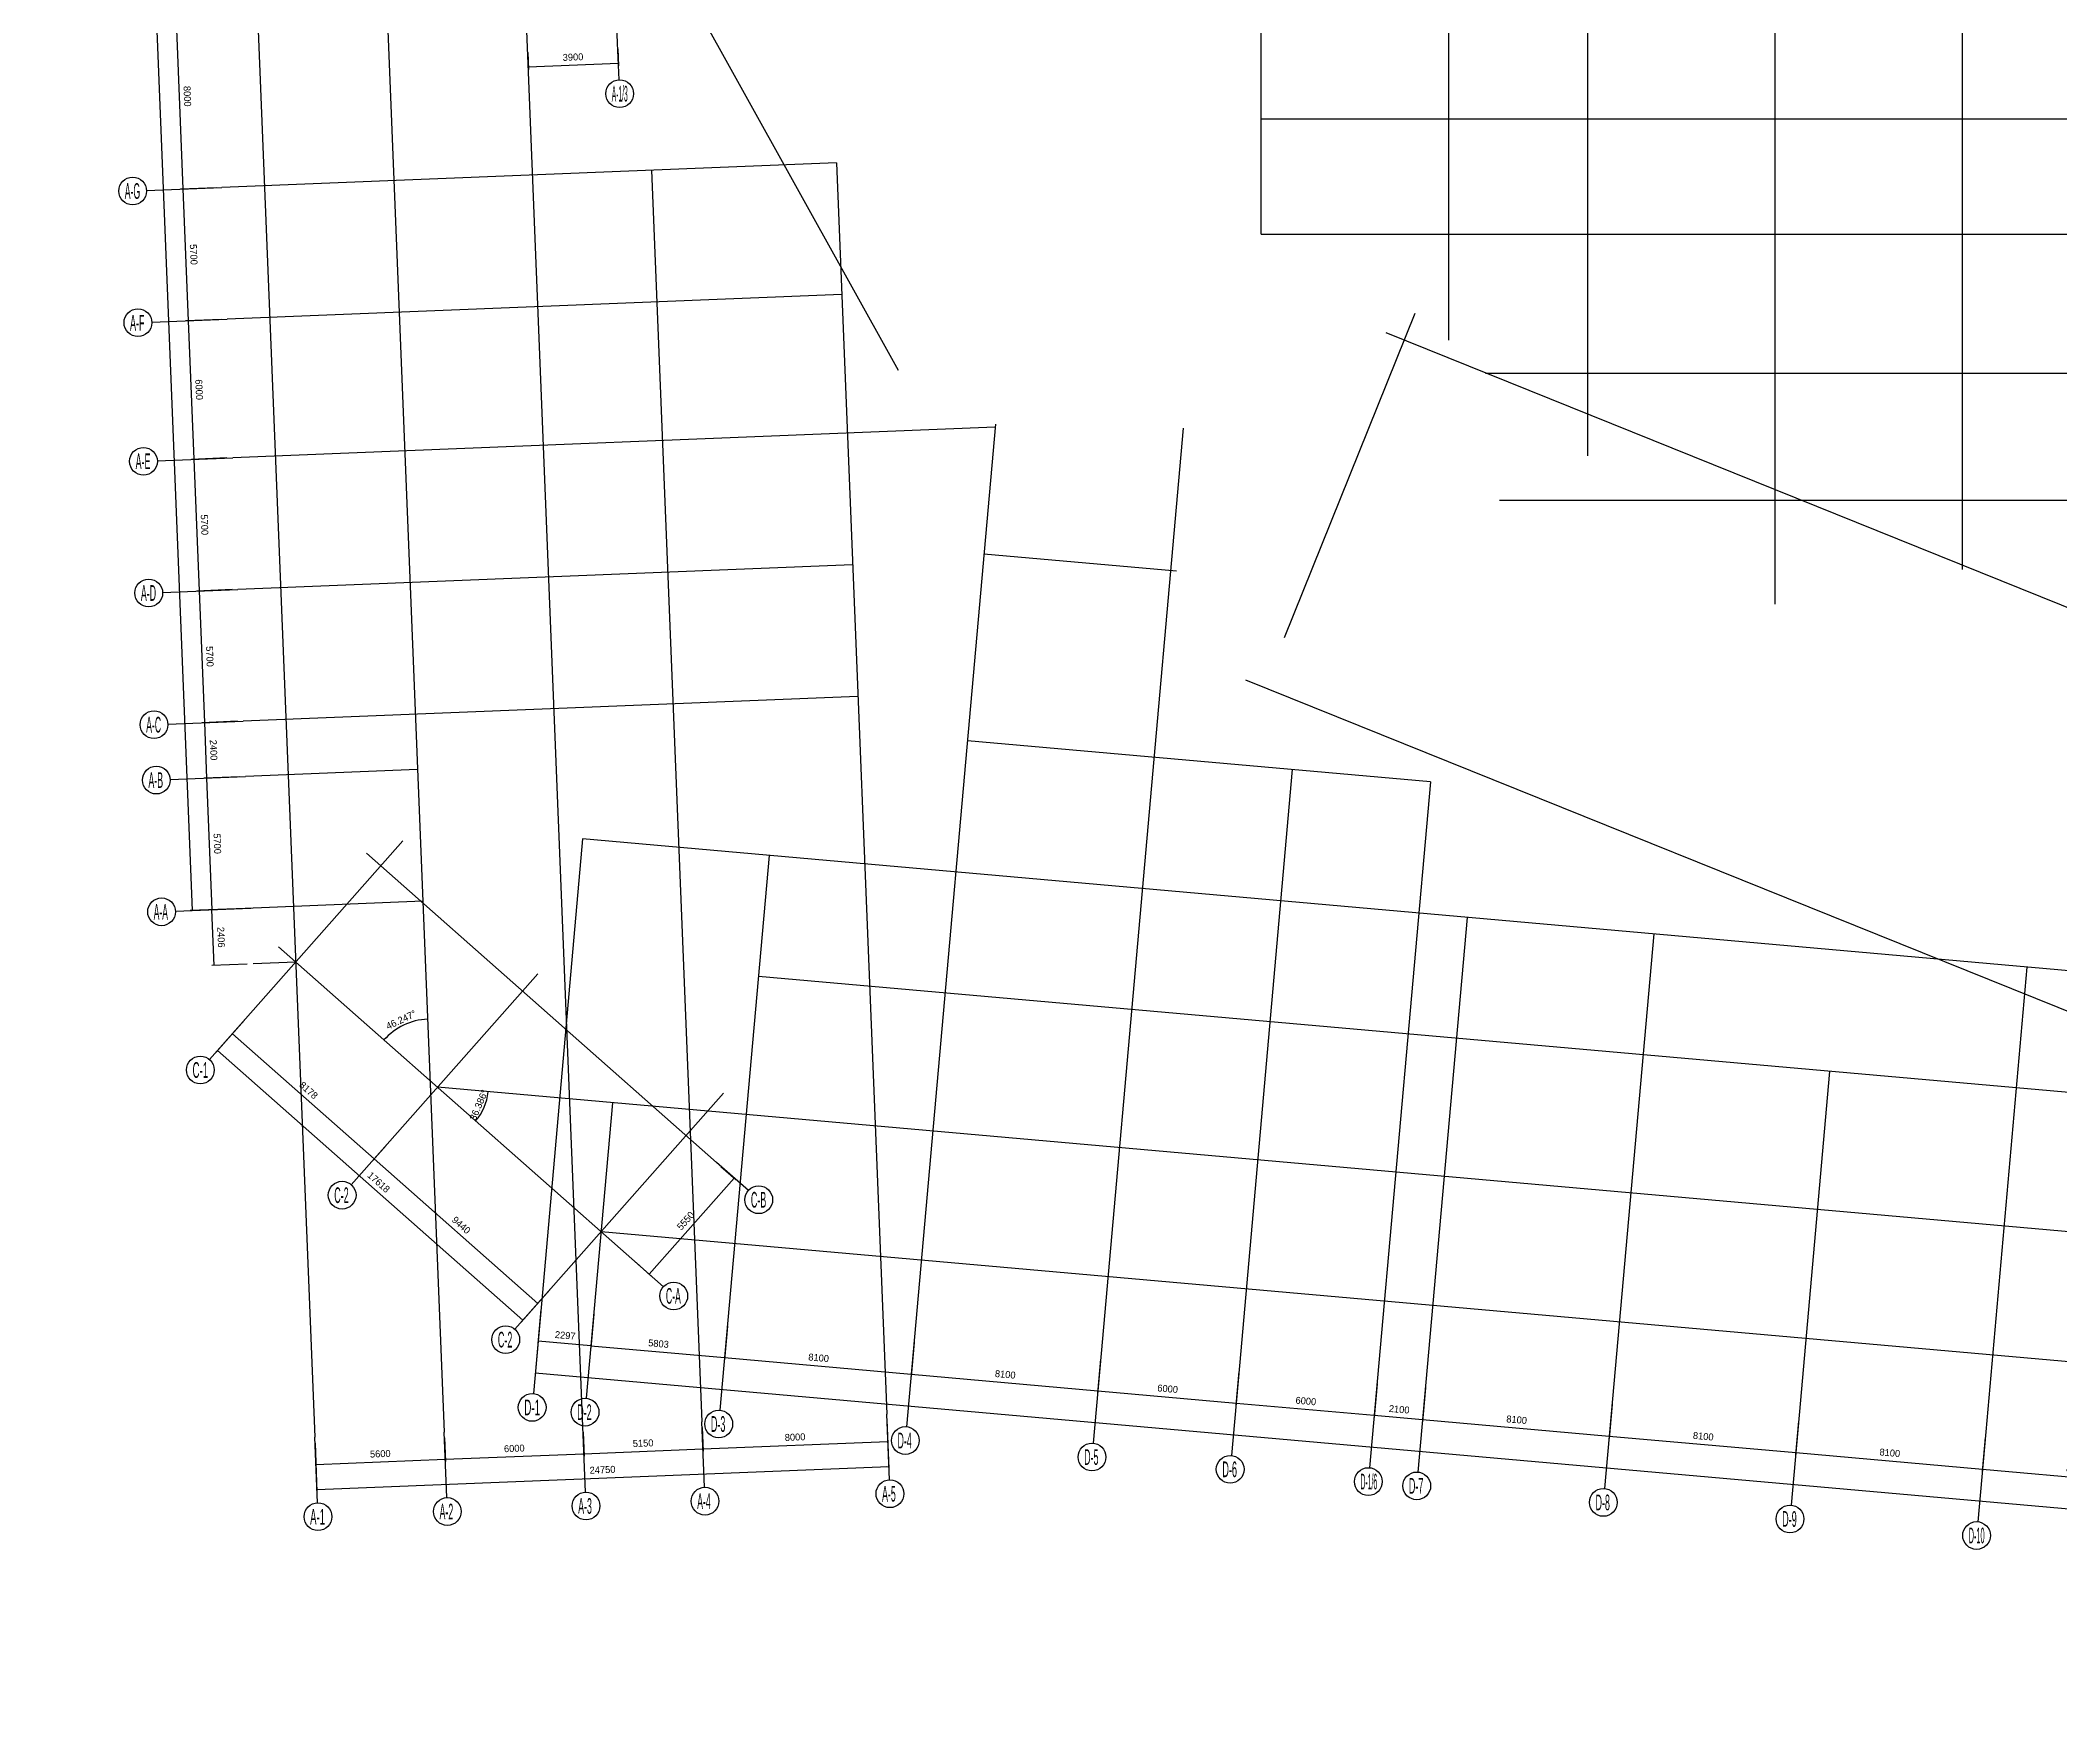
# Model space of a CAD drawing. Extents: x 25452 to 377797, y -68211 to 223293.
# Drawn here: x 27287 to 114598, y 15837 to 88251 of the extents above; entities that cross this region are included whole.
import ezdxf

# ---------------------------------------------------------------- set-up
doc = ezdxf.new("R2010")
doc.units = 0
doc.header["$LTSCALE"] = 100
doc.layers.add('dote', color=253, linetype='Continuous')
doc.layers.add('Z-AXIS', color=3, linetype='Continuous')
doc.styles.add('汉字', font='汉字')
doc.dimstyles.get("Standard").update_dxf_attribs({"dimtxt": 300, "dimasz": 100, "dimexe": 100, "dimexo": 250, "dimgap": 100, "dimtad": 0, "dimtoh": 1, "dimdec": 0, "dimzin": 0, "dimdsep": 46, "dimcen": 0.09, "dimclre": 7, "dimclrt": 7, "dimadec": 3, "dimazin": 0, "dimtfac": 1, "dimtdec": 4, "dimtofl": 0, "dimtmove": 0, "dimatfit": 3, "dimfxl": 1, "dimtolj": 1, "dimtzin": 0, "dimarcsym": 0})

# ---------------------------------------------------------------- blocks, each defined once
blk = doc.blocks.new('*D8')
at = {"layer": 'Z-AXIS', "color": 7, "linetype": 'ByBlock', "lineweight": -2}
for p, q in [((48927, 33358), (48675, 30516)), ((214427, 18679), (214175, 15837))]:
    blk.add_line(p, q, dxfattribs=at)
at = {"layer": 'Z-AXIS', "color": 0, "linetype": 'ByBlock', "lineweight": -2}
blk.add_line((48684, 30615), (214184, 15937), dxfattribs=at)
for points in [[(48684, 30615), (48785, 30623), (48782, 30590)], [(214184, 15937), (214083, 15929), (214086, 15962)]]:
    blk.add_solid(points, dxfattribs=at)
at = {"layer": 'Z-AXIS', "color": 7, "linetype": 'Continuous', "lineweight": -2, "insert": (131465, 23625), "char_height": 300, "width": 1101.67, "attachment_point": 5, "rotation": 354.93165, "style": '汉字'}
blk.add_mtext('166150', dxfattribs=at)
blk = doc.blocks.new('*D43')
at = {"layer": 'Z-AXIS', "color": 7, "linetype": 'ByBlock', "lineweight": -2}
for p, q in [((65063, 31927), (64934, 30462)), ((73132, 31211), (73002, 29746))]:
    blk.add_line(p, q, dxfattribs=at)
at = {"layer": 'Z-AXIS', "color": 0, "linetype": 'ByBlock', "lineweight": -2}
blk.add_line((64942, 30561), (73011, 29846), dxfattribs=at)
for points in [[(64942, 30561), (65043, 30569), (65040, 30536)], [(73011, 29846), (72910, 29838), (72913, 29871)]]:
    blk.add_solid(points, dxfattribs=at)
at = {"layer": 'Z-AXIS', "color": 7, "linetype": 'Continuous', "lineweight": -2, "insert": (69007, 30552), "char_height": 300, "width": 775, "attachment_point": 5, "rotation": 354.93165, "style": '汉字'}
blk.add_mtext('8100', dxfattribs=at)
blk = doc.blocks.new('*D94')
at = {"layer": 'Z-AXIS', "color": 7, "linetype": 'ByBlock', "lineweight": -2}
for p, q in [((51215, 33155), (51085, 31690)), ((56995, 32642), (56865, 31177))]:
    blk.add_line(p, q, dxfattribs=at)
at = {"layer": 'Z-AXIS', "color": 0, "linetype": 'ByBlock', "lineweight": -2}
blk.add_line((51094, 31789), (56874, 31277), dxfattribs=at)
for points in [[(51094, 31789), (51195, 31797), (51192, 31764)], [(56874, 31277), (56773, 31269), (56776, 31302)]]:
    blk.add_solid(points, dxfattribs=at)
at = {"layer": 'Z-AXIS', "color": 7, "linetype": 'Continuous', "lineweight": -2, "insert": (54015, 31882), "char_height": 300, "width": 780, "attachment_point": 5, "rotation": 354.93165, "style": '汉字'}
blk.add_mtext('5803', dxfattribs=at)
blk = doc.blocks.new('*D142')
at = {"layer": 'Z-AXIS', "color": 7, "linetype": 'ByBlock', "lineweight": -2}
for p, q in [((48927, 33358), (48797, 31893)), ((51215, 33155), (51085, 31690))]:
    blk.add_line(p, q, dxfattribs=at)
at = {"layer": 'Z-AXIS', "color": 0, "linetype": 'ByBlock', "lineweight": -2}
blk.add_line((51094, 31789), (48806, 31992), dxfattribs=at)
for points in [[(48806, 31992), (48907, 32000), (48904, 31967)], [(51094, 31789), (50993, 31782), (50996, 31815)]]:
    blk.add_solid(points, dxfattribs=at)
at = {"layer": 'Z-AXIS', "color": 7, "linetype": 'Continuous', "lineweight": -2, "insert": (49981, 32239), "char_height": 300, "width": 775, "attachment_point": 5, "rotation": 354.93165, "style": '汉字'}
blk.add_mtext('2297', dxfattribs=at)
blk = doc.blocks.new('_AXISO')
blk.add_circle((0, 0), 0.5)
blk = doc.blocks.new('*D194')
at = {"layer": 'Z-AXIS', "color": 7, "linetype": 'ByBlock', "lineweight": -2}
for p, q in [((56995, 32642), (56865, 31177)), ((65063, 31927), (64934, 30462))]:
    blk.add_line(p, q, dxfattribs=at)
at = {"layer": 'Z-AXIS', "color": 0, "linetype": 'ByBlock', "lineweight": -2}
blk.add_line((56874, 31277), (64942, 30561), dxfattribs=at)
for points in [[(56874, 31277), (56975, 31284), (56972, 31251)], [(64942, 30561), (64841, 30553), (64844, 30587)]]:
    blk.add_solid(points, dxfattribs=at)
at = {"layer": 'Z-AXIS', "color": 7, "linetype": 'Continuous', "lineweight": -2, "insert": (60939, 31268), "char_height": 300, "width": 775, "attachment_point": 5, "rotation": 354.93165, "style": '汉字'}
blk.add_mtext('8100', dxfattribs=at)
blk = doc.blocks.new('*D39')
at = {"layer": 'Z-AXIS', "color": 7, "linetype": 'ByBlock', "lineweight": -2}
for p, q in [((95245, 29250), (95115, 27785)), ((103313, 28534), (103183, 27069))]:
    blk.add_line(p, q, dxfattribs=at)
at = {"layer": 'Z-AXIS', "color": 0, "linetype": 'ByBlock', "lineweight": -2}
blk.add_line((95124, 27884), (103192, 27169), dxfattribs=at)
for points in [[(95124, 27884), (95225, 27892), (95222, 27859)], [(103192, 27169), (103091, 27161), (103094, 27194)]]:
    blk.add_solid(points, dxfattribs=at)
at = {"layer": 'Z-AXIS', "color": 7, "linetype": 'Continuous', "lineweight": -2, "insert": (99189, 27875), "char_height": 300, "width": 775, "attachment_point": 5, "rotation": 354.93165, "style": '汉字'}
blk.add_mtext('8100', dxfattribs=at)
blk = doc.blocks.new('*D97')
at = {"layer": 'Z-AXIS', "color": 7, "linetype": 'ByBlock', "lineweight": -2}
for p, q in [((79108, 30681), (78978, 29216)), ((85085, 30151), (84955, 28686))]:
    blk.add_line(p, q, dxfattribs=at)
at = {"layer": 'Z-AXIS', "color": 0, "linetype": 'ByBlock', "lineweight": -2}
blk.add_line((78987, 29315), (84964, 28785), dxfattribs=at)
for points in [[(78987, 29315), (79088, 29323), (79085, 29290)], [(84964, 28785), (84863, 28778), (84866, 28811)]]:
    blk.add_solid(points, dxfattribs=at)
at = {"layer": 'Z-AXIS', "color": 7, "linetype": 'Continuous', "lineweight": -2, "insert": (82006, 29399), "char_height": 300, "width": 770, "attachment_point": 5, "rotation": 354.93165, "style": '汉字'}
blk.add_mtext('6000', dxfattribs=at)
blk = doc.blocks.new('*D152')
at = {"layer": 'Z-AXIS', "color": 7, "linetype": 'ByBlock', "lineweight": -2}
for p, q in [((73132, 31211), (73002, 29746)), ((79108, 30681), (78978, 29216))]:
    blk.add_line(p, q, dxfattribs=at)
at = {"layer": 'Z-AXIS', "color": 0, "linetype": 'ByBlock', "lineweight": -2}
blk.add_line((73011, 29846), (78987, 29315), dxfattribs=at)
for points in [[(73011, 29846), (73112, 29853), (73109, 29820)], [(78987, 29315), (78886, 29308), (78889, 29341)]]:
    blk.add_solid(points, dxfattribs=at)
at = {"layer": 'Z-AXIS', "color": 7, "linetype": 'Continuous', "lineweight": -2, "insert": (76030, 29929), "char_height": 300, "width": 770, "attachment_point": 5, "rotation": 354.93165, "style": '汉字'}
blk.add_mtext('6000', dxfattribs=at)
blk = doc.blocks.new('*D198')
at = {"layer": 'Z-AXIS', "color": 7, "linetype": 'ByBlock', "lineweight": -2}
for p, q in [((87177, 29965), (87047, 28500)), ((95245, 29250), (95115, 27785))]:
    blk.add_line(p, q, dxfattribs=at)
at = {"layer": 'Z-AXIS', "color": 0, "linetype": 'ByBlock', "lineweight": -2}
blk.add_line((87056, 28600), (95124, 27884), dxfattribs=at)
for points in [[(87056, 28600), (87157, 28608), (87154, 28574)], [(95124, 27884), (95023, 27877), (95026, 27910)]]:
    blk.add_solid(points, dxfattribs=at)
at = {"layer": 'Z-AXIS', "color": 7, "linetype": 'Continuous', "lineweight": -2, "insert": (91121, 28591), "char_height": 300, "width": 775, "attachment_point": 5, "rotation": 354.93165, "style": '汉字'}
blk.add_mtext('8100', dxfattribs=at)
blk = doc.blocks.new('*D48')
at = {"layer": 'Z-AXIS', "color": 7, "linetype": 'ByBlock', "lineweight": -2}
for p, q in [((103313, 28534), (103183, 27069)), ((111382, 27819), (111252, 26354))]:
    blk.add_line(p, q, dxfattribs=at)
at = {"layer": 'Z-AXIS', "color": 0, "linetype": 'ByBlock', "lineweight": -2}
blk.add_line((103192, 27169), (111261, 26453), dxfattribs=at)
for points in [[(103192, 27169), (103293, 27176), (103290, 27143)], [(111261, 26453), (111159, 26445), (111162, 26479)]]:
    blk.add_solid(points, dxfattribs=at)
at = {"layer": 'Z-AXIS', "color": 7, "linetype": 'Continuous', "lineweight": -2, "insert": (107257, 27160), "char_height": 300, "width": 775, "attachment_point": 5, "rotation": 354.93165, "style": '汉字'}
blk.add_mtext('8100', dxfattribs=at)
blk = doc.blocks.new('*D78')
at = {"layer": 'Z-AXIS', "color": 7, "linetype": 'ByBlock', "lineweight": -2}
for p, q in [((111382, 27819), (111252, 26354)), ((119450, 27103), (119320, 25638))]:
    blk.add_line(p, q, dxfattribs=at)
at = {"layer": 'Z-AXIS', "color": 0, "linetype": 'ByBlock', "lineweight": -2}
blk.add_line((111261, 26453), (119329, 25738), dxfattribs=at)
for points in [[(111261, 26453), (111362, 26461), (111359, 26428)], [(119329, 25738), (119228, 25730), (119231, 25763)]]:
    blk.add_solid(points, dxfattribs=at)
at = {"layer": 'Z-AXIS', "color": 7, "linetype": 'Continuous', "lineweight": -2, "insert": (115326, 26444), "char_height": 300, "width": 775, "attachment_point": 5, "rotation": 354.93165, "style": '汉字'}
blk.add_mtext('8100', dxfattribs=at)
blk = doc.blocks.new('*D161')
at = {"layer": 'Z-AXIS', "color": 7, "linetype": 'ByBlock', "lineweight": -2}
for p, q in [((85085, 30151), (84955, 28686)), ((87177, 29965), (87047, 28500))]:
    blk.add_line(p, q, dxfattribs=at)
at = {"layer": 'Z-AXIS', "color": 0, "linetype": 'ByBlock', "lineweight": -2}
blk.add_line((84964, 28785), (87056, 28600), dxfattribs=at)
for points in [[(84964, 28785), (85065, 28793), (85062, 28760)], [(87056, 28600), (86954, 28592), (86957, 28625)]]:
    blk.add_solid(points, dxfattribs=at)
at = {"layer": 'Z-AXIS', "color": 7, "linetype": 'Continuous', "lineweight": -2, "insert": (86041, 29041), "char_height": 300, "width": 775, "attachment_point": 5, "rotation": 354.93165, "style": '汉字'}
blk.add_mtext('2100', dxfattribs=at)
blk = doc.blocks.new('*D15')
at = {"layer": 'Z-AXIS', "color": 7, "linetype": 'ByBlock', "lineweight": -2}
for p, q in [((34563, 89874), (33030, 89812)), ((34883, 81880), (33350, 81819))]:
    blk.add_line(p, q, dxfattribs=at)
at = {"layer": 'Z-AXIS', "color": 0, "linetype": 'ByBlock', "lineweight": -2}
blk.add_line((33129, 89816), (33450, 81823), dxfattribs=at)
for points in [[(33129, 89816), (33150, 89717), (33117, 89716)], [(33450, 81823), (33430, 81922), (33463, 81923)]]:
    blk.add_solid(points, dxfattribs=at)
at = {"layer": 'Z-AXIS', "color": 7, "linetype": 'Continuous', "lineweight": -2, "insert": (33640, 85834), "char_height": 300, "width": 780, "attachment_point": 5, "rotation": 272.29877, "style": '汉字'}
blk.add_mtext('8000', dxfattribs=at)
blk = doc.blocks.new('*D72')
at = {"layer": 'Z-AXIS', "color": 7, "linetype": 'ByBlock', "lineweight": -2}
for p, q in [((34883, 81880), (33350, 81819)), ((35112, 76185), (33579, 76123))]:
    blk.add_line(p, q, dxfattribs=at)
at = {"layer": 'Z-AXIS', "color": 0, "linetype": 'ByBlock', "lineweight": -2}
blk.add_line((33450, 81823), (33679, 76127), dxfattribs=at)
for points in [[(33450, 81823), (33471, 81724), (33438, 81722)], [(33679, 76127), (33658, 76227), (33692, 76228)]]:
    blk.add_solid(points, dxfattribs=at)
at = {"layer": 'Z-AXIS', "color": 7, "linetype": 'Continuous', "lineweight": -2, "insert": (33914, 78989), "char_height": 300, "width": 780, "attachment_point": 5, "rotation": 272.29877, "style": '汉字'}
blk.add_mtext('5700', dxfattribs=at)
blk = doc.blocks.new('*D125')
at = {"layer": 'Z-AXIS', "color": 7, "linetype": 'ByBlock', "lineweight": -2}
for p, q in [((35112, 76185), (33579, 76123)), ((35353, 70190), (33820, 70128))]:
    blk.add_line(p, q, dxfattribs=at)
at = {"layer": 'Z-AXIS', "color": 0, "linetype": 'ByBlock', "lineweight": -2}
blk.add_line((33679, 76127), (33920, 70132), dxfattribs=at)
for points in [[(33679, 76127), (33700, 76028), (33666, 76027)], [(33920, 70132), (33899, 70231), (33932, 70233)]]:
    blk.add_solid(points, dxfattribs=at)
at = {"layer": 'Z-AXIS', "color": 7, "linetype": 'Continuous', "lineweight": -2, "insert": (34149, 73144), "char_height": 300, "width": 770, "attachment_point": 5, "rotation": 272.29877, "style": '汉字'}
blk.add_mtext('6000', dxfattribs=at)
blk = doc.blocks.new('*D171')
at = {"layer": 'Z-AXIS', "color": 7, "linetype": 'ByBlock', "lineweight": -2}
for p, q in [((35353, 70190), (33820, 70128)), ((35581, 64494), (34048, 64433))]:
    blk.add_line(p, q, dxfattribs=at)
at = {"layer": 'Z-AXIS', "color": 0, "linetype": 'ByBlock', "lineweight": -2}
blk.add_line((33920, 70132), (34148, 64437), dxfattribs=at)
for points in [[(33920, 70132), (33940, 70033), (33907, 70032)], [(34148, 64437), (34128, 64536), (34161, 64537)]]:
    blk.add_solid(points, dxfattribs=at)
at = {"layer": 'Z-AXIS', "color": 7, "linetype": 'Continuous', "lineweight": -2, "insert": (34384, 67299), "char_height": 300, "width": 780, "attachment_point": 5, "rotation": 272.29877, "style": '汉字'}
blk.add_mtext('5700', dxfattribs=at)
blk = doc.blocks.new('*D20')
at = {"layer": 'Z-AXIS', "color": 7, "linetype": 'ByBlock', "lineweight": -2}
for p, q in [((35581, 64494), (34048, 64433)), ((35810, 58799), (34277, 58737))]:
    blk.add_line(p, q, dxfattribs=at)
at = {"layer": 'Z-AXIS', "color": 0, "linetype": 'ByBlock', "lineweight": -2}
blk.add_line((34148, 64437), (34377, 58741), dxfattribs=at)
for points in [[(34148, 64437), (34169, 64338), (34136, 64336)], [(34377, 58741), (34356, 58841), (34389, 58842)]]:
    blk.add_solid(points, dxfattribs=at)
at = {"layer": 'Z-AXIS', "color": 7, "linetype": 'Continuous', "lineweight": -2, "insert": (34612, 61603), "char_height": 300, "width": 780, "attachment_point": 5, "rotation": 272.29877, "style": '汉字'}
blk.add_mtext('5700', dxfattribs=at)
blk = doc.blocks.new('*D191')
at = {"layer": 'Z-AXIS', "color": 7, "linetype": 'ByBlock', "lineweight": -2}
for p, q in [((29661, 211976), (27287, 211880)), ((36135, 50705), (33760, 50610))]:
    blk.add_line(p, q, dxfattribs=at)
at = {"layer": 'Z-AXIS', "color": 0, "linetype": 'ByBlock', "lineweight": -2}
blk.add_line((33860, 50614), (27387, 211884), dxfattribs=at)
for points in [[(27387, 211884), (27407, 211785), (27374, 211784)], [(33860, 50614), (33840, 50713), (33873, 50715)]]:
    blk.add_solid(points, dxfattribs=at)
at = {"layer": 'Z-AXIS', "color": 7, "linetype": 'Continuous', "lineweight": -2, "insert": (30973, 131263), "char_height": 300, "width": 1111.67, "attachment_point": 5, "rotation": 272.29877, "style": '汉字'}
blk.add_mtext('161400', dxfattribs=at)
blk = doc.blocks.new('*D197')
at = {"layer": 'Z-AXIS', "color": 7, "linetype": 'ByBlock', "lineweight": -2}
for p, q in [((35810, 58799), (34277, 58737)), ((35906, 56401), (34373, 56339))]:
    blk.add_line(p, q, dxfattribs=at)
at = {"layer": 'Z-AXIS', "color": 0, "linetype": 'ByBlock', "lineweight": -2}
blk.add_line((34377, 58741), (34473, 56343), dxfattribs=at)
for points in [[(34377, 58741), (34398, 58642), (34364, 58641)], [(34473, 56343), (34452, 56443), (34486, 56444)]]:
    blk.add_solid(points, dxfattribs=at)
at = {"layer": 'Z-AXIS', "color": 7, "linetype": 'Continuous', "lineweight": -2, "insert": (34775, 57556), "char_height": 300, "width": 785, "attachment_point": 5, "rotation": 272.29877, "style": '汉字'}
blk.add_mtext('2400', dxfattribs=at)
blk = doc.blocks.new('*D45')
at = {"layer": 'Z-AXIS', "color": 7, "linetype": 'ByBlock', "lineweight": -2}
for p, q in [((35906, 56401), (34373, 56339)), ((36135, 50705), (34602, 50644))]:
    blk.add_line(p, q, dxfattribs=at)
at = {"layer": 'Z-AXIS', "color": 0, "linetype": 'ByBlock', "lineweight": -2}
blk.add_line((34473, 56343), (34702, 50648), dxfattribs=at)
for points in [[(34473, 56343), (34494, 56244), (34460, 56243)], [(34702, 50648), (34681, 50747), (34714, 50749)]]:
    blk.add_solid(points, dxfattribs=at)
at = {"layer": 'Z-AXIS', "color": 7, "linetype": 'Continuous', "lineweight": -2, "insert": (34937, 53510), "char_height": 300, "width": 780, "attachment_point": 5, "rotation": 272.29877, "style": '汉字'}
blk.add_mtext('5700', dxfattribs=at)
blk = doc.blocks.new('*D91')
at = {"layer": 'Z-AXIS', "color": 7, "linetype": 'ByBlock', "lineweight": -2}
for p, q in [((36135, 50705), (34602, 50644)), ((36231, 48302), (34698, 48240))]:
    blk.add_line(p, q, dxfattribs=at)
at = {"layer": 'Z-AXIS', "color": 0, "linetype": 'ByBlock', "lineweight": -2}
blk.add_line((34798, 48244), (34702, 50648), dxfattribs=at)
for points in [[(34702, 50648), (34722, 50549), (34689, 50547)], [(34798, 48244), (34778, 48343), (34811, 48345)]]:
    blk.add_solid(points, dxfattribs=at)
at = {"layer": 'Z-AXIS', "color": 7, "linetype": 'Continuous', "lineweight": -2, "insert": (35100, 49460), "char_height": 300, "width": 780, "attachment_point": 5, "rotation": 272.29877, "style": '汉字'}
blk.add_mtext('2406', dxfattribs=at)
blk = doc.blocks.new('*D145')
at = {"layer": 'Z-AXIS', "color": 7, "linetype": 'ByBlock', "lineweight": -2}
for p, q in [((39162, 27583), (39203, 26557)), ((44758, 27807), (44799, 26782))]:
    blk.add_line(p, q, dxfattribs=at)
at = {"layer": 'Z-AXIS', "color": 0, "linetype": 'ByBlock', "lineweight": -2}
blk.add_line((39199, 26657), (44795, 26881), dxfattribs=at)
for points in [[(39199, 26657), (39299, 26677), (39300, 26644)], [(44795, 26881), (44696, 26861), (44694, 26894)]]:
    blk.add_solid(points, dxfattribs=at)
at = {"layer": 'Z-AXIS', "color": 7, "linetype": 'Continuous', "lineweight": -2, "insert": (41983, 27119), "char_height": 300, "width": 775, "attachment_point": 5, "rotation": 2.29877, "style": '汉字'}
blk.add_mtext('5600', dxfattribs=at)
blk = doc.blocks.new('*D176')
at = {"layer": 'Z-AXIS', "color": 7, "linetype": 'ByBlock', "lineweight": -2}
for p, q in [((50753, 28048), (50794, 27022)), ((44758, 27807), (44799, 26782))]:
    blk.add_line(p, q, dxfattribs=at)
at = {"layer": 'Z-AXIS', "color": 0, "linetype": 'ByBlock', "lineweight": -2}
blk.add_line((44795, 26881), (50790, 27122), dxfattribs=at)
for points in [[(50790, 27122), (50691, 27101), (50689, 27135)], [(44795, 26881), (44894, 26902), (44895, 26869)]]:
    blk.add_solid(points, dxfattribs=at)
at = {"layer": 'Z-AXIS', "color": 7, "linetype": 'Continuous', "lineweight": -2, "insert": (47778, 27351), "char_height": 300, "width": 770, "attachment_point": 5, "rotation": 2.29877, "style": '汉字'}
blk.add_mtext('6000', dxfattribs=at)
blk = doc.blocks.new('*D26')
at = {"layer": 'Z-AXIS', "color": 7, "linetype": 'ByBlock', "lineweight": -2}
for p, q in [((50753, 28048), (50794, 27022)), ((55899, 28255), (55940, 27229))]:
    blk.add_line(p, q, dxfattribs=at)
at = {"layer": 'Z-AXIS', "color": 0, "linetype": 'ByBlock', "lineweight": -2}
blk.add_line((50790, 27122), (55936, 27329), dxfattribs=at)
for points in [[(50790, 27122), (50889, 27143), (50891, 27109)], [(55936, 27329), (55837, 27308), (55835, 27341)]]:
    blk.add_solid(points, dxfattribs=at)
at = {"layer": 'Z-AXIS', "color": 7, "linetype": 'Continuous', "lineweight": -2, "insert": (53349, 27575), "char_height": 300, "width": 775, "attachment_point": 5, "rotation": 2.29877, "style": '汉字'}
blk.add_mtext('5150', dxfattribs=at)
blk = doc.blocks.new('*D70')
at = {"layer": 'Z-AXIS', "color": 7, "linetype": 'ByBlock', "lineweight": -2}
for p, q in [((55899, 28255), (55940, 27229)), ((63892, 28576), (63933, 27550))]:
    blk.add_line(p, q, dxfattribs=at)
at = {"layer": 'Z-AXIS', "color": 0, "linetype": 'ByBlock', "lineweight": -2}
blk.add_line((55936, 27329), (63929, 27650), dxfattribs=at)
for points in [[(55936, 27329), (56035, 27349), (56036, 27316)], [(63929, 27650), (63830, 27629), (63829, 27662)]]:
    blk.add_solid(points, dxfattribs=at)
at = {"layer": 'Z-AXIS', "color": 7, "linetype": 'Continuous', "lineweight": -2, "insert": (59919, 27839), "char_height": 300, "width": 780, "attachment_point": 5, "rotation": 2.29877, "style": '汉字'}
blk.add_mtext('8000', dxfattribs=at)
blk = doc.blocks.new('*D120')
at = {"layer": 'Z-AXIS', "color": 7, "linetype": 'ByBlock', "lineweight": -2}
for p, q in [((63892, 28576), (63977, 26473)), ((39162, 27583), (39247, 25480))]:
    blk.add_line(p, q, dxfattribs=at)
at = {"layer": 'Z-AXIS', "color": 0, "linetype": 'ByBlock', "lineweight": -2}
blk.add_line((39243, 25580), (63973, 26573), dxfattribs=at)
for points in [[(63973, 26573), (63873, 26552), (63872, 26585)], [(39243, 25580), (39342, 25601), (39343, 25567)]]:
    blk.add_solid(points, dxfattribs=at)
at = {"layer": 'Z-AXIS', "color": 7, "linetype": 'Continuous', "lineweight": -2, "insert": (51594, 26426), "char_height": 300, "width": 998.33, "attachment_point": 5, "rotation": 2.29877, "style": '汉字'}
blk.add_mtext('24750', dxfattribs=at)
blk = doc.blocks.new('*D172')
at = {"layer": 'Z-AXIS', "color": 7, "linetype": 'ByBlock', "lineweight": -2}
for p, q in [((48357, 87722), (48386, 86998)), ((52254, 87879), (52283, 87154))]:
    blk.add_line(p, q, dxfattribs=at)
at = {"layer": 'Z-AXIS', "color": 0, "linetype": 'ByBlock', "lineweight": -2}
blk.add_line((52279, 87254), (48382, 87098), dxfattribs=at)
for points in [[(48382, 87098), (48482, 87118), (48483, 87085)], [(52279, 87254), (52180, 87233), (52179, 87267)]]:
    blk.add_solid(points, dxfattribs=at)
at = {"layer": 'Z-AXIS', "color": 7, "linetype": 'Continuous', "lineweight": -2, "insert": (50317, 87526), "char_height": 300, "width": 775, "attachment_point": 5, "rotation": 2.29877, "style": '汉字'}
blk.add_mtext('3900', dxfattribs=at)
blk = doc.blocks.new('*D150')
at = {"layer": 'Z-AXIS', "color": 0, "linetype": 'ByBlock', "lineweight": -2}
blk.add_arc((44456, 42972), 2197, 318.54538, 354.93165, dxfattribs=at)
for points in [[(46645, 42778), (46651, 42676), (46618, 42680)], [(46103, 41517), (46155, 41604), (46181, 41583)]]:
    blk.add_solid(points, dxfattribs=at)
at = {"layer": 'Z-AXIS', "color": 7, "linetype": 'Continuous', "lineweight": -2, "insert": (46383, 42143), "char_height": 300, "width": 1226.67, "attachment_point": 8, "rotation": 66.73851, "style": '汉字'}
blk.add_mtext('36.386%%D', dxfattribs=at)
blk = doc.blocks.new('*D186')
at = {"layer": 'Z-AXIS', "color": 0, "linetype": 'ByBlock', "lineweight": -2}
blk.add_arc((44138, 43253), 2663, 92.29877, 138.54538, dxfattribs=at)
for points in [[(44031, 45915), (43932, 45892), (43930, 45925)], [(42141, 45016), (42197, 45101), (42221, 45079)]]:
    blk.add_solid(points, dxfattribs=at)
at = {"layer": 'Z-AXIS', "color": 7, "linetype": 'Continuous', "lineweight": -2, "insert": (42951, 45749), "char_height": 300, "width": 1246.67, "attachment_point": 8, "rotation": 25.42208, "style": '汉字'}
blk.add_mtext('46.247%%D', dxfattribs=at)
blk = doc.blocks.new('*D151')
at = {"layer": 'Z-AXIS', "color": 7, "linetype": 'ByBlock', "lineweight": -2}
for p, q in [((36108, 45873), (35520, 45208)), ((42237, 40459), (41650, 39794))]:
    blk.add_line(p, q, dxfattribs=at)
at = {"layer": 'Z-AXIS', "color": 0, "linetype": 'ByBlock', "lineweight": -2}
blk.add_line((35587, 45283), (41716, 39869), dxfattribs=at)
for points in [[(35587, 45283), (35673, 45230), (35651, 45205)], [(41716, 39869), (41630, 39923), (41652, 39948)]]:
    blk.add_solid(points, dxfattribs=at)
at = {"layer": 'Z-AXIS', "color": 7, "linetype": 'Continuous', "lineweight": -2, "insert": (38883, 42839), "char_height": 300, "width": 775, "attachment_point": 5, "rotation": 318.54538, "style": '汉字'}
blk.add_mtext('8178', dxfattribs=at)
blk = doc.blocks.new('*D199')
at = {"layer": 'Z-AXIS', "color": 7, "linetype": 'ByBlock', "lineweight": -2}
for p, q in [((42237, 40459), (41650, 39794)), ((49312, 34210), (48725, 33545))]:
    blk.add_line(p, q, dxfattribs=at)
at = {"layer": 'Z-AXIS', "color": 0, "linetype": 'ByBlock', "lineweight": -2}
blk.add_line((41716, 39869), (48791, 33620), dxfattribs=at)
for points in [[(41716, 39869), (41802, 39816), (41780, 39791)], [(48791, 33620), (48705, 33673), (48727, 33698)]]:
    blk.add_solid(points, dxfattribs=at)
at = {"layer": 'Z-AXIS', "color": 7, "linetype": 'Continuous', "lineweight": -2, "insert": (45485, 37007), "char_height": 300, "width": 780, "attachment_point": 5, "rotation": 318.54538, "style": '汉字'}
blk.add_mtext('9440', dxfattribs=at)
blk = doc.blocks.new('*D46')
at = {"layer": 'Z-AXIS', "color": 7, "linetype": 'ByBlock', "lineweight": -2}
for p, q in [((56716, 39548), (57361, 38978)), ((53042, 35388), (53687, 34819))]:
    blk.add_line(p, q, dxfattribs=at)
at = {"layer": 'Z-AXIS', "color": 0, "linetype": 'ByBlock', "lineweight": -2}
blk.add_line((53612, 34885), (57286, 39044), dxfattribs=at)
for points in [[(57286, 39044), (57232, 38958), (57207, 38980)], [(53612, 34885), (53665, 34971), (53690, 34949)]]:
    blk.add_solid(points, dxfattribs=at)
at = {"layer": 'Z-AXIS', "color": 7, "linetype": 'Continuous', "lineweight": -2, "insert": (55186, 37196), "char_height": 300, "width": 780, "attachment_point": 5, "rotation": 48.54538, "style": '汉字'}
blk.add_mtext('5550', dxfattribs=at)
blk = doc.blocks.new('*D95')
at = {"layer": 'Z-AXIS', "color": 7, "linetype": 'ByBlock', "lineweight": -2}
for p, q in [((36108, 45873), (34877, 44480)), ((49312, 34210), (48081, 32816))]:
    blk.add_line(p, q, dxfattribs=at)
at = {"layer": 'Z-AXIS', "color": 0, "linetype": 'ByBlock', "lineweight": -2}
blk.add_line((34943, 44555), (48147, 32891), dxfattribs=at)
for points in [[(34943, 44555), (35029, 44501), (35007, 44476)], [(48147, 32891), (48061, 32945), (48083, 32970)]]:
    blk.add_solid(points, dxfattribs=at)
at = {"layer": 'Z-AXIS', "color": 7, "linetype": 'Continuous', "lineweight": -2, "insert": (41914, 38864), "char_height": 300, "width": 893.33, "attachment_point": 5, "rotation": 318.54538, "style": '汉字'}
blk.add_mtext('17618', dxfattribs=at)

msp = doc.modelspace()

# ---------------------------------------------------------------- linework, layer by layer
at = {"layer": 'dote'}
for p, q in [((88177.6, 218687.9), (88177.7, 75280)), ((94177.6, 218688), (94177.7, 70280)), ((102278, 218688), (102278, 63862.7)), ((110378, 218688), (110378, 65362.7)), ((37279.7, 214092.4), (44747.7, 28057.3)), ((50742.8, 28297.9), (43274.9, 214333)), ((31684.2, 213867.8), (39152.2, 27832.6)), ((80077.6, 79862.7), (80077.6, 135262.7)), ((43709.2, 111211.8), (64379.1, 73991.8)), ((52244.2, 88128.5), (52145.8, 90579.8)), ((80077.6, 84862.7), (142777.6, 84862.7)), ((61709.3, 82957.2), (35133.2, 81890.4)), ((61709.3, 82957.2), (63882.2, 28825.4)), ((53715.7, 82636.3), (55888.7, 28504.5)), ((80077.6, 79862.7), (142777.6, 79862.7)), ((61937.9, 77261.8), (35361.9, 76195)), ((81078.2, 62422.3), (86736.1, 76458)), ((127065.5, 58831.6), (85472.6, 75597.9)), ((89777.2, 73862.7), (146578, 73862.7)), ((68586.7, 71652), (65085.5, 32175.5)), ((68575.3, 71523.4), (35602.5, 70199.8)), ((76703.6, 71484.3), (73153.9, 31460)), ((90378, 68362.7), (140829, 68362.7)), ((62407.2, 65571.2), (35831.2, 64504.4)), ((76404.9, 65286.4), (68087.6, 66024.1)), ((121008.8, 43806.4), (79416.8, 60572.4)), ((62635.8, 59875.8), (36059.8, 58809)), ((87393.4, 56180.1), (67372, 57955.8)), ((43597.5, 56709.6), (36156.1, 56410.9)), ((81416.9, 56710.1), (79130.4, 30929.9)), ((87393.4, 56180.1), (85106.9, 30399.8)), ((35611.3, 45311.2), (42961.3, 53632.1)), ((50731.8, 53709.3), (48948.9, 33606.7)), ((218722.4, 38810), (50731.8, 53709.3)), ((41385.4, 53089.5), (56528.6, 39713.3)), ((58800.1, 52993.7), (57017.2, 32891.1)), ((43826.1, 51014.2), (35792.1, 50691.7)), ((88981.6, 50316.8), (87198.7, 30214.3)), ((37577.6, 49047.8), (52854.3, 35553.7)), ((97050, 49601.3), (95267.1, 29498.7)), ((38327.1, 48385.8), (36481.2, 48311.7)), ((113186.6, 48170.1), (111403.7, 28067.5)), ((42402.6, 40646.5), (48792.7, 47880.8)), ((218258.6, 33580.5), (58336.3, 47764.2)), ((104654.5, 43656.2), (103335.4, 28783.1)), ((217728.5, 27604), (44456.4, 42971.7)), ((56827.7, 42718), (48815.6, 33647.6)), ((52026.2, 42300.3), (51237.1, 33403.8)), ((217233.8, 22025.9), (51531.5, 36722.2))]:
    msp.add_line(p, q, dxfattribs=at)
at = {"layer": 'Z-AXIS'}
for p, q in [((52307.8, 86545), (52244.2, 88128.5)), ((31874, 81759.6), (35133.2, 81890.4)), ((32102.7, 76064.1), (35361.9, 76195)), ((32343.3, 70069), (35602.5, 70199.8)), ((32572, 64373.6), (35831.2, 64504.4)), ((32800.6, 58678.1), (36059.8, 58809)), ((32896.9, 56280.1), (36156.1, 56410.9)), ((33125.5, 50584.7), (36384.7, 50715.5)), ((34601.9, 44168.4), (36273.3, 46060.7)), ((40731.2, 38754.3), (42402.6, 40646.5)), ((57898.6, 38503.1), (56528.6, 39713.3)), ((54224.4, 34343.5), (52854.3, 35553.7)), ((47806.2, 32504.9), (49477.6, 34397.1)), ((48948.9, 33606.7), (48604.2, 29721.1)), ((51237.1, 33403.8), (50892.5, 29518.1)), ((57017.2, 32891.1), (56672.6, 29005.5)), ((65085.5, 32175.5), (64740.9, 28289.9)), ((73153.9, 31460), (72809.2, 27574.3)), ((79130.4, 30929.9), (78785.8, 27044.3)), ((85106.9, 30399.8), (84762.3, 26514.2)), ((87198.7, 30214.3), (86854.1, 26328.7)), ((63996.1, 25990), (63882.2, 28825.4)), ((95267.1, 29498.7), (94922.4, 25613.1)), ((44861.5, 25221.8), (44747.7, 28057.3)), ((50856.7, 25462.5), (50742.8, 28297.9)), ((56002.5, 25669.1), (55888.7, 28504.5)), ((103335.4, 28783.1), (102990.8, 24897.5)), ((111403.7, 28067.5), (111059.1, 24181.9)), ((39266, 24997.2), (39152.2, 27832.6))]:
    msp.add_line(p, q, dxfattribs=at)

# ---------------------------------------------------------------- block references
ref = msp.add_blockref('_AXISO', (52331.8, 85945.5), dxfattribs=dict(at, xscale=1199.999999999997, yscale=1200, rotation=359.9996457873818))
ref.add_attrib('A', 'A-1/3', (51992.4, 85606.1), dxfattribs={"height": 678.82, "style": '汉字', "width": 0.254902})
ref = msp.add_blockref('_AXISO', (31274.5, 81735.5), dxfattribs=dict(at, xscale=1199.999999999997, yscale=1200, rotation=359.9996457873818))
ref.add_attrib('A', 'A-G', (30935.1, 81396.1), dxfattribs={"height": 678.82, "style": '汉字', "width": 0.412698})
ref = msp.add_blockref('_AXISO', (31503.2, 76040.1), dxfattribs=dict(at, xscale=1199.999999999997, yscale=1200, rotation=359.9996457873818))
ref.add_attrib('A', 'A-F', (31163.7, 75700.7), dxfattribs={"height": 678.82, "style": '汉字', "width": 0.42623})
ref = msp.add_blockref('_AXISO', (31743.8, 70044.9), dxfattribs=dict(at, xscale=1199.999999999997, yscale=1200, rotation=359.9996457873818))
ref.add_attrib('A', 'A-E', (31404.4, 69705.5), dxfattribs={"height": 678.82, "style": '汉字', "width": 0.42623})
ref = msp.add_blockref('_AXISO', (31972.5, 64349.5), dxfattribs=dict(at, xscale=1199.999999999997, yscale=1200, rotation=359.9996457873818))
ref.add_attrib('A', 'A-D', (31633, 64010.1), dxfattribs={"height": 678.82, "style": '汉字', "width": 0.419355})
ref = msp.add_blockref('_AXISO', (32201.1, 58654.1), dxfattribs=dict(at, xscale=1199.999999999997, yscale=1200, rotation=359.9996457873818))
ref.add_attrib('A', 'A-C', (31861.7, 58314.7), dxfattribs={"height": 678.82, "style": '汉字', "width": 0.412698})
ref = msp.add_blockref('_AXISO', (32297.3, 56256), dxfattribs=dict(at, xscale=1199.999999999997, yscale=1200, rotation=359.9996457873818))
ref.add_attrib('A', 'A-B', (31957.9, 55916.6), dxfattribs={"height": 678.82, "style": '汉字', "width": 0.419355})
ref = msp.add_blockref('_AXISO', (32526, 50560.6), dxfattribs=dict(at, xscale=1199.999999999997, yscale=1200, rotation=359.9996457873818))
ref.add_attrib('A', 'A-A', (32186.6, 50221.2), dxfattribs={"height": 678.82, "style": '汉字', "width": 0.40625})
ref = msp.add_blockref('_AXISO', (34204.7, 43718.8), dxfattribs=dict(at, xscale=1199.999999999997, yscale=1200, rotation=359.9996457873818))
ref.add_attrib('A', 'C-1', (33865.2, 43379.3), dxfattribs={"height": 678.82, "style": '汉字', "width": 0.464286})
ref = msp.add_blockref('_AXISO', (40334, 38304.6), dxfattribs=dict(at, xscale=1199.999999999997, yscale=1200, rotation=359.9996457873818))
ref.add_attrib('A', 'C-2', (39994.6, 37965.2), dxfattribs={"height": 678.82, "style": '汉字', "width": 0.42623})
ref = msp.add_blockref('_AXISO', (58348.3, 38105.9), dxfattribs=dict(at, xscale=1199.999999999997, yscale=1200, rotation=359.9996457873818))
ref.add_attrib('A', 'C-B', (58008.9, 37766.5), dxfattribs={"height": 678.82, "style": '汉字', "width": 0.42623})
ref = msp.add_blockref('_AXISO', (54674.1, 33946.3), dxfattribs=dict(at, xscale=1199.999999999997, yscale=1200, rotation=359.9996457873818))
ref.add_attrib('A', 'C-A', (54334.6, 33606.9), dxfattribs={"height": 678.82, "style": '汉字', "width": 0.412698})
ref = msp.add_blockref('_AXISO', (47409, 32055.2), dxfattribs=dict(at, xscale=1199.999999999997, yscale=1200, rotation=359.9996457873818))
ref.add_attrib('A', 'C-2', (47069.6, 31715.8), dxfattribs={"height": 678.82, "style": '汉字', "width": 0.42623})
ref = msp.add_blockref('_AXISO', (48551.2, 29123.4), dxfattribs=dict(at, xscale=1199.999999999997, yscale=1200, rotation=359.9996457873818))
ref.add_attrib('A', 'D-1', (48211.8, 28784), dxfattribs={"height": 678.82, "style": '汉字', "width": 0.464286})
ref = msp.add_blockref('_AXISO', (50839.5, 28920.5), dxfattribs=dict(at, xscale=1199.999999999997, yscale=1200, rotation=359.9996457873818))
ref.add_attrib('A', 'D-2', (50500.1, 28581.1), dxfattribs={"height": 678.82, "style": '汉字', "width": 0.42623})
ref = msp.add_blockref('_AXISO', (56619.6, 28407.9), dxfattribs=dict(at, xscale=1199.999999999997, yscale=1200, rotation=359.9996457873818))
ref.add_attrib('A', 'D-3', (56280.2, 28068.4), dxfattribs={"height": 678.82, "style": '汉字', "width": 0.42623})
ref = msp.add_blockref('_AXISO', (64687.9, 27692.3), dxfattribs=dict(at, xscale=1199.999999999997, yscale=1200, rotation=359.9996457873818))
ref.add_attrib('A', 'D-4', (64348.5, 27352.9), dxfattribs={"height": 678.82, "style": '汉字', "width": 0.419355})
ref = msp.add_blockref('_AXISO', (72756.2, 26976.7), dxfattribs=dict(at, xscale=1199.999999999997, yscale=1200, rotation=359.9996457873818))
ref.add_attrib('A', 'D-5', (72416.8, 26637.3), dxfattribs={"height": 678.82, "style": '汉字', "width": 0.42623})
ref = msp.add_blockref('_AXISO', (78732.8, 26446.6), dxfattribs=dict(at, xscale=1199.999999999997, yscale=1200, rotation=359.9996457873818))
ref.add_attrib('A', 'D-6', (78393.4, 26107.2), dxfattribs={"height": 678.82, "style": '汉字', "width": 0.433333})
ref = msp.add_blockref('_AXISO', (84709.3, 25916.5), dxfattribs=dict(at, xscale=1199.999999999997, yscale=1200, rotation=359.9996457873818))
ref.add_attrib('A', 'D-1/6', (84369.9, 25577.1), dxfattribs={"height": 678.82, "style": '汉字', "width": 0.26})
ref = msp.add_blockref('_AXISO', (86801.1, 25731), dxfattribs=dict(at, xscale=1199.999999999997, yscale=1200, rotation=359.9996457873818))
ref.add_attrib('A', 'D-7', (86461.7, 25391.6), dxfattribs={"height": 678.82, "style": '汉字', "width": 0.42623})
ref = msp.add_blockref('_AXISO', (50880.7, 24863), dxfattribs=dict(at, xscale=1199.999999999997, yscale=1200, rotation=359.9996457873818))
ref.add_attrib('A', 'A-3', (50541.3, 24523.6), dxfattribs={"height": 678.82, "style": '汉字', "width": 0.419355})
ref = msp.add_blockref('_AXISO', (56026.6, 25069.6), dxfattribs=dict(at, xscale=1199.999999999997, yscale=1200, rotation=359.9996457873818))
ref.add_attrib('A', 'A-4', (55687.2, 24730.1), dxfattribs={"height": 678.82, "style": '汉字', "width": 0.412698})
ref = msp.add_blockref('_AXISO', (64020.1, 25390.4), dxfattribs=dict(at, xscale=1199.999999999997, yscale=1200, rotation=359.9996457873818))
ref.add_attrib('A', 'A-5', (63680.7, 25051), dxfattribs={"height": 678.82, "style": '汉字', "width": 0.419355})
ref = msp.add_blockref('_AXISO', (94869.4, 25015.4), dxfattribs=dict(at, xscale=1199.999999999997, yscale=1200, rotation=359.9996457873818))
ref.add_attrib('A', 'D-8', (94530, 24676), dxfattribs={"height": 678.82, "style": '汉字', "width": 0.42623})
ref = msp.add_blockref('_AXISO', (39290.1, 24397.7), dxfattribs=dict(at, xscale=1199.999999999997, yscale=1200, rotation=359.9996457873818))
ref.add_attrib('A', 'A-1', (38950.6, 24058.3), dxfattribs={"height": 678.82, "style": '汉字', "width": 0.45614})
ref = msp.add_blockref('_AXISO', (44885.5, 24622.3), dxfattribs=dict(at, xscale=1199.999999999997, yscale=1200, rotation=359.9996457873818))
ref.add_attrib('A', 'A-2', (44546.1, 24282.9), dxfattribs={"height": 678.82, "style": '汉字', "width": 0.419355})
ref = msp.add_blockref('_AXISO', (102937.8, 24299.8), dxfattribs=dict(at, xscale=1199.999999999997, yscale=1200, rotation=359.9996457873818))
ref.add_attrib('A', 'D-9', (102598.3, 23960.4), dxfattribs={"height": 678.82, "style": '汉字', "width": 0.433333})
ref = msp.add_blockref('_AXISO', (111006.1, 23584.3), dxfattribs=dict(at, xscale=1199.999999999997, yscale=1200, rotation=359.9996457873818))
ref.add_attrib('A', 'D-10', (110666.7, 23244.9), dxfattribs={"height": 678.82, "style": '汉字', "width": 0.320988})

# ---------------------------------------------------------------- dimensions: what is measured, and where the dimension line sits
for base, p1, p2, angle, picture, middle in [((27386.6, 211884.3), (36384.7, 50715.5), (29910.9, 211985.6), 92.298773, '*D191', (30973.2, 131263.3)), ((33450.3, 81822.8), (34812.4, 89883.9), (35133.2, 81890.4), 92.298773, '*D15', (33639.6, 85833.6)), ((48382.5, 87097.7), (52244.2, 88128.5), (48347.4, 87972.1), 2.298773, '*D172', (50316.8, 87525.6)), ((33678.9, 76127.4), (35133.2, 81890.4), (35361.9, 76195), 92.298773, '*D72', (33914.3, 78989.2)), ((33919.6, 70132.2), (35361.9, 76195), (35602.5, 70199.8), 92.298773, '*D125', (34149, 73143.9)), ((34148.2, 64436.8), (35602.5, 70199.8), (35831.2, 64504.4), 92.298773, '*D171', (34383.6, 67298.6)), ((34376.9, 58741.4), (35831.2, 64504.4), (36059.8, 58809), 92.298773, '*D20', (34612.3, 61603.2)), ((34473.1, 56343.3), (36059.8, 58809), (36156.1, 56410.9), 92.298773, '*D197', (34774.7, 57556.4)), ((34701.8, 50647.9), (36156.1, 56410.9), (36384.7, 50715.5), 92.298773, '*D45', (34937.2, 53509.7)), ((34701.8, 50647.9), (36481.2, 48311.7), (36384.7, 50715.5), 92.298773, '*D91', (35099.7, 49460.1)), ((48147.3, 32891), (36273.3, 46060.7), (49477.6, 34397.1), 318.545377, '*D95', (41913.7, 38864.3)), ((41716, 39869.2), (36273.3, 46060.7), (42402.6, 40646.5), 318.545377, '*D151', (38883.1, 42838.6)), ((48791, 33619.8), (42402.6, 40646.5), (49477.6, 34397.1), 318.545377, '*D199', (45485.2, 37006.8)), ((57285.9, 39044.3), (52854.3, 35553.7), (56528.6, 39713.3), 48.545377, '*D46', (55186.5, 37196.2)), ((214183.9, 15936.9), (48948.9, 33606.7), (214449.2, 18928.3), 354.931646, '*D8', (131464.7, 23624.7)), ((48805.7, 31992.3), (51237.1, 33403.8), (48948.9, 33606.7), 354.931646, '*D142', (49980.7, 32239.5)), ((56874, 31276.7), (51237.1, 33403.8), (57017.2, 32891.1), 354.931646, '*D94', (54014.9, 31881.7)), ((64942.3, 30561.1), (57017.2, 32891.1), (65085.5, 32175.5), 354.931646, '*D194', (60939.1, 31267.6)), ((73010.7, 29845.6), (65085.5, 32175.5), (73153.9, 31460), 354.931646, '*D43', (69007.4, 30552)), ((78987.2, 29315.5), (73153.9, 31460), (79130.4, 30929.9), 354.931646, '*D152', (76029.9, 29929.1)), ((84963.8, 28785.4), (79130.4, 30929.9), (85106.9, 30399.8), 354.931646, '*D97', (82006.4, 29399.1)), ((87055.5, 28599.9), (85106.9, 30399.8), (87198.7, 30214.3), 354.931646, '*D161', (86040.6, 29041.3)), ((95123.9, 27884.3), (87198.7, 30214.3), (95267.1, 29498.7), 354.931646, '*D198', (91120.6, 28590.7)), ((63972.7, 26572.7), (39152.2, 27832.6), (63882.2, 28825.4), 2.298773, '*D120', (51593.6, 26426)), ((63929.5, 27649.5), (55888.7, 28504.5), (63882.2, 28825.4), 2.298773, '*D70', (59918.6, 27838.8)), ((103192.2, 27168.7), (95267.1, 29498.7), (103335.4, 28783.1), 354.931646, '*D39', (99189, 27875.1)), ((44794.9, 26881.4), (39152.2, 27832.6), (44747.7, 28057.3), 2.298773, '*D145', (41983.1, 27118.8)), ((50790, 27122.1), (44747.7, 28057.3), (50742.8, 28297.9), 2.298773, '*D176', (47778.4, 27351.5)), ((55935.9, 27328.7), (50742.8, 28297.9), (55888.7, 28504.5), 2.298773, '*D26', (53348.9, 27575.1)), ((111260.5, 26453.1), (103335.4, 28783.1), (111403.7, 28067.5), 354.931646, '*D48', (107257.3, 27159.6)), ((119328.9, 25737.5), (111403.7, 28067.5), (119472, 27352), 354.931646, '*D78', (115325.6, 26444))]:
    dim = msp.add_linear_dim(base=base, p1=p1, p2=p2, angle=angle, dimstyle='Standard', dxfattribs=at)
    dim.commit()
    dim.dimension.update_dxf_attribs({"geometry": picture, "text_midpoint": middle})
for base, line1, line2, picture, middle in [((43327.2529, 45790.3719), ((44137.653, 43253.2403), (42167.4025, 44993.5909)), ((44137.653, 43253.2403), (44028.1977, 45979.8954)), '*D186', (42844.0443, 45974.8671)), ((46372.2889, 41895.3934), ((44456.4276, 42971.6622), (46187.079, 41442.953)), ((44456.4276, 42971.6622), (46565.9198, 42784.5694)), '*D150', (46153.7215, 42242.044))]:
    dim = msp.add_angular_dim_2l(base=base, line1=line1, line2=line2, dimstyle='Standard', dxfattribs=at)
    dim.commit()
    dim.dimension.update_dxf_attribs({"geometry": picture, "text_midpoint": middle})

doc.saveas('drawing.dxf')
